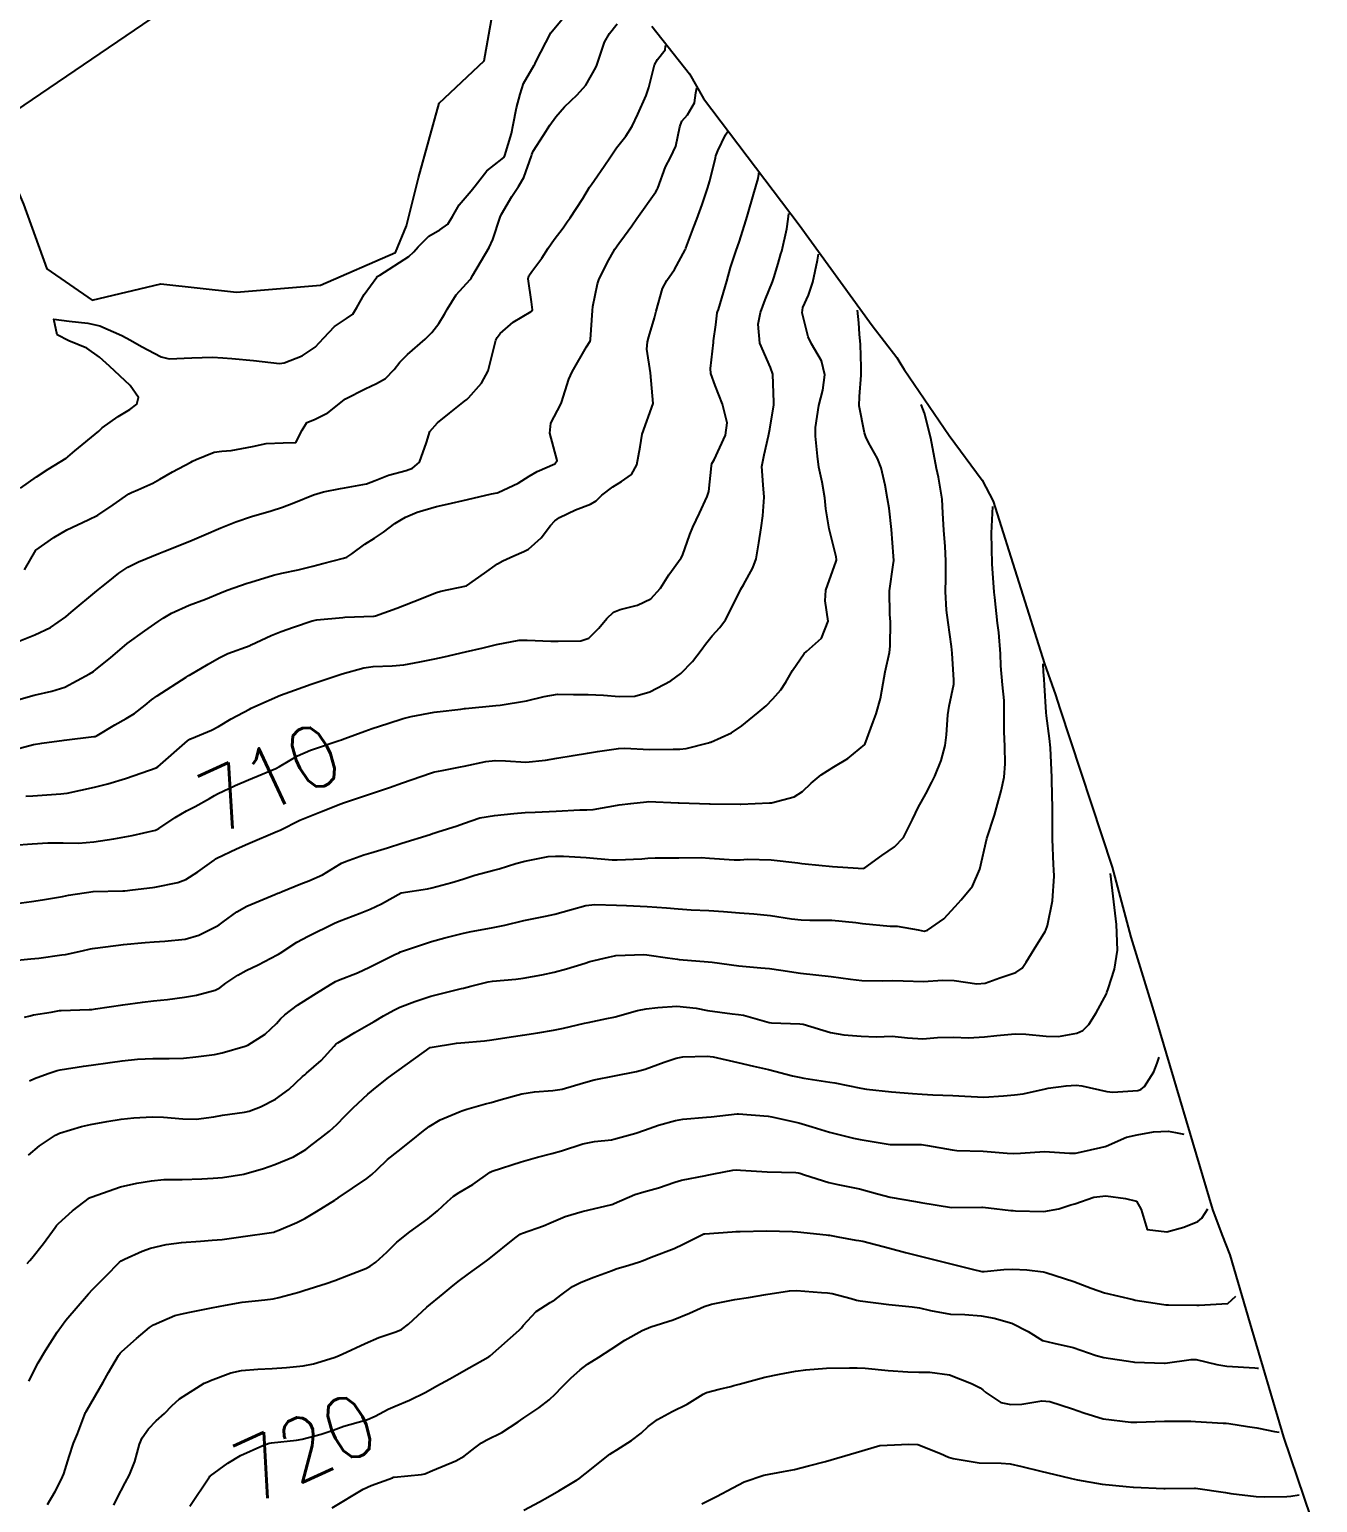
# Model space of a CAD drawing. Header units: metres. Extents: x 298520 to 308411, y 7433745 to 7450750.
# Drawn here: x 300942.6 to 301026.3, y 7448424.5 to 7448520.2 of the extents above; entities that cross this region are included whole.
import ezdxf
from ezdxf.enums import TextEntityAlignment as Align

# ---------------------------------------------------------------- set-up
doc = ezdxf.new("R2010")
doc.units = ezdxf.units.M
doc.header["$LTSCALE"] = 10
doc.linetypes.add('CONTINUO', pattern=[0])
for name, color, linetype in [('Area', 45, 'Continuous'), ('Cotas', 45, 'Continuous'), ('Curvas de Nivel 1m', 11, 'Continuous'), ('Curvas de Nivel 5m', 15, 'Continuous'), ('Hidrografia', 140, 'Continuous'), ('TEXTO', 45, 'Continuous')]:
    doc.layers.add(name, color=color, linetype=linetype)
doc.styles.add('Style-STANDARD', font='STANDARD.shx')

msp = doc.modelspace()

# ---------------------------------------------------------------- linework, layer by layer
at = {"layer": 'Area'}
msp.add_polyline3d([(300983.049, 7448520.399, 711.518), (300985.481, 7448517.287, 707.919), (300986.408, 7448515.695, 709.579), (300992.623, 7448507.477, 709.518), (300997.359, 7448500.941, 713.148), (300998.95, 7448498.868, 711.938), (300999.225, 7448498.437, 712.249), (300999.439, 7448498.087, 713.229), (301002.358, 7448493.802, 712.458), (301004.507, 7448490.883, 712.869), (301005.211, 7448489.529, 712.919), (301008.557, 7448478.959, 713.658), (301009.259, 7448476.952, 714.068), (301009.54, 7448476.058, 713.978), (301012.956, 7448465.739, 715.058), (301014.167, 7448461.209, 715.508), (301015.64, 7448456.423, 716.198), (301019.464, 7448443.513, 719.208), (301020.075, 7448441.879, 720.089), (301020.589, 7448440.561, 720.289), (301021.897, 7448436.118, 721.438), (301024.075, 7448428.713, 723.148), (301026.287, 7448422.187, 724.028)], dxfattribs=at)
at = {"layer": 'Curvas de Nivel 1m', "flags": 128}
for points, elevation in [([(300942.03, 7448490.365), (300943.074, 7448491.118), (300943.817, 7448491.607), (300945.002, 7448492.331), (300945.054, 7448492.369), (300945.094, 7448492.4), (300945.566, 7448492.792), (300947.111, 7448494.077), (300947.222, 7448494.189), (300947.342, 7448494.298), (300948.382, 7448495.029), (300949.131, 7448495.486), (300949.59, 7448495.822), (300949.693, 7448496.274), (300949.151, 7448497.054), (300947.803, 7448498.294), (300947.169, 7448498.886), (300946.339, 7448499.477), (300945.179, 7448499.938), (300944.418, 7448500.338), (300944.185, 7448501.353), (300945.196, 7448501.229), (300946.411, 7448501.095), (300947.192, 7448500.913), (300948.615, 7448500.286), (300949.18, 7448499.98), (300949.88, 7448499.569), (300951.169, 7448498.904), (300951.697, 7448498.781), (300953.169, 7448498.841), (300954.499, 7448498.887), (300955.169, 7448498.843), (300955.763, 7448498.795), (300957.168, 7448498.678), (300958.848, 7448498.481), (300959.166, 7448498.507), (300960.338, 7448498.982), (300961.177, 7448499.525), (300961.728, 7448500.132), (300962.431, 7448500.884), (300963.202, 7448501.394), (300963.623, 7448501.69), (300963.883, 7448502.103), (300964.359, 7448502.961), (300965.178, 7448504.091), (300965.203, 7448504.12), (300965.233, 7448504.148), (300965.37, 7448504.224), (300967.247, 7448505.425), (300967.584, 7448505.722), (300967.853, 7448506.054), (300968.557, 7448506.753), (300969.27, 7448507.149), (300969.786, 7448507.524), (300970.103, 7448508.032), (300970.531, 7448508.787), (300971.3, 7448509.683), (300971.556, 7448510.016), (300972.33, 7448510.993), (300973.33, 7448511.78), (300973.442, 7448511.878), (300973.495, 7448511.988), (300973.917, 7448513.414), (300974.031, 7448513.983), (300974.251, 7448515.094), (300974.494, 7448515.979), (300974.703, 7448516.657), (300975.401, 7448517.857), (300975.447, 7448517.924), (300975.465, 7448517.969), (300975.514, 7448518.078), (300976.492, 7448519.954), (300977.435, 7448521.108)], 704), ([(300941.763, 7448480.368), (300942.958, 7448480.854), (300943.977, 7448481.326), (300944.97, 7448482.02), (300945.328, 7448482.325), (300946.987, 7448483.709), (300947.318, 7448483.968), (300947.728, 7448484.293), (300948.428, 7448484.859), (300949.007, 7448485.236), (300949.705, 7448485.581), (300951.021, 7448486.124), (300951.118, 7448486.163), (300951.343, 7448486.255), (300953.03, 7448486.937), (300953.938, 7448487.317), (300955.039, 7448487.805), (300956.014, 7448488.195), (300957.046, 7448488.534), (300958.313, 7448488.905), (300959.053, 7448489.142), (300959.787, 7448489.421), (300961.061, 7448489.94), (300961.705, 7448490.13), (300962.825, 7448490.355), (300963.067, 7448490.393), (300964.511, 7448490.656), (300965.074, 7448490.862), (300965.942, 7448491.219), (300967.085, 7448491.519), (300967.485, 7448491.666), (300967.95, 7448492.057), (300968.401, 7448493.346), (300968.616, 7448494.047), (300969.119, 7448494.624), (300969.905, 7448495.252), (300970.868, 7448496.023), (300971.019, 7448496.137), (300971.136, 7448496.239), (300971.968, 7448497.19), (300972.409, 7448498.001), (300972.825, 7448499.64), (300972.913, 7448499.994), (300973.005, 7448500.174), (300973.189, 7448500.415), (300974.024, 7448501.159), (300975.211, 7448501.848), (300975.278, 7448501.903), (300975.294, 7448501.969), (300975.218, 7448502.476), (300975.001, 7448503.972), (300975.043, 7448504.164), (300975.238, 7448504.456), (300975.897, 7448505.313), (300976.304, 7448505.959), (300976.687, 7448506.53), (300977.273, 7448507.295), (300977.553, 7448507.671), (300977.734, 7448507.943), (300978.55, 7448509.186), (300979.001, 7448509.925), (300979.115, 7448510.113), (300979.31, 7448510.394), (300979.948, 7448511.289), (300980.358, 7448511.91), (300980.755, 7448512.49), (300981.346, 7448513.256), (300981.768, 7448513.894), (300982.142, 7448514.669), (300982.669, 7448515.881), (300982.846, 7448516.413), (300983.22, 7448517.873), (300983.407, 7448518.231), (300983.913, 7448518.859), (300983.94, 7448519.076), (300983.953, 7448519.15)], 706), ([(300941.012, 7448476.378), (300942.909, 7448476.929), (300944.074, 7448477.175), (300944.914, 7448477.448), (300946.508, 7448478.306), (300946.762, 7448478.466), (300946.927, 7448478.582), (300947.881, 7448479.348), (300948.953, 7448480.28), (300950.116, 7448481.108), (300950.965, 7448481.7), (300951.296, 7448481.927), (300951.832, 7448482.247), (300952.978, 7448482.762), (300954.045, 7448483.157), (300954.986, 7448483.558), (300955.447, 7448483.747), (300956.757, 7448484.192), (300956.935, 7448484.25), (300956.994, 7448484.268), (300958.458, 7448484.711), (300959.003, 7448484.849), (300960.078, 7448485.078), (300961.01, 7448485.307), (300961.672, 7448485.471), (300963.019, 7448485.82), (300963.23, 7448485.898), (300963.547, 7448486.105), (300964.395, 7448486.731), (300965.033, 7448487.117), (300965.615, 7448487.507), (300966.337, 7448488.077), (300966.775, 7448488.344), (300967.047, 7448488.48), (300967.796, 7448488.804), (300969.054, 7448489.191), (300969.745, 7448489.345), (300971.059, 7448489.636), (300972.635, 7448489.996), (300972.989, 7448490.066), (300973.064, 7448490.086), (300974.35, 7448490.701), (300975.081, 7448491.163), (300975.591, 7448491.46), (300976.738, 7448491.954), (300976.884, 7448492.163), (300976.422, 7448493.957), (300976.477, 7448494.599), (300977.132, 7448495.837), (300977.181, 7448495.949), (300977.646, 7448497.452), (300977.868, 7448497.939), (300978.801, 7448499.547), (300979.03, 7448499.922), (300979.065, 7448500.042), (300979.183, 7448501.92), (300979.216, 7448502.179), (300979.503, 7448503.644), (300979.596, 7448503.916), (300980.138, 7448505.017), (300980.64, 7448505.906), (300980.892, 7448506.27), (300981.266, 7448506.76), (300981.744, 7448507.425), (300982.065, 7448507.888), (300983.301, 7448509.639), (300983.391, 7448509.78), (300983.427, 7448509.869), (300983.933, 7448511.255), (300984.257, 7448511.861), (300984.601, 7448512.597), (300984.865, 7448513.855), (300984.997, 7448514.214), (300985.361, 7448514.632), (300985.811, 7448515.403), (300985.9, 7448516.063), (300985.973, 7448516.38)], 707), ([(300941.987, 7448473.486), (300942.866, 7448473.708), (300943.41, 7448473.802), (300944.87, 7448473.996), (300946.799, 7448474.228), (300946.872, 7448474.237), (300946.917, 7448474.255), (300947.004, 7448474.299), (300948.166, 7448475.005), (300948.89, 7448475.415), (300949.429, 7448475.741), (300950.133, 7448476.268), (300950.55, 7448476.62), (300950.909, 7448476.891), (300952.793, 7448478.104), (300952.922, 7448478.184), (300952.95, 7448478.203), (300953.004, 7448478.229), (300954.218, 7448478.929), (300954.934, 7448479.357), (300955.504, 7448479.637), (300956.943, 7448480.155), (300957.024, 7448480.189), (300958.322, 7448480.8), (300958.956, 7448481.054), (300959.775, 7448481.338), (300960.967, 7448481.759), (300961.279, 7448481.824), (300962.971, 7448481.975), (300963.096, 7448481.984), (300964.972, 7448482.059), (300964.999, 7448482.063), (300965.098, 7448482.089), (300966.477, 7448482.576), (300966.98, 7448482.771), (300968.182, 7448483.249), (300968.988, 7448483.569), (300969.346, 7448483.68), (300970.993, 7448484.02), (300972.168, 7448484.84), (300973.015, 7448485.456), (300973.356, 7448485.648), (300974.067, 7448485.98), (300974.735, 7448486.264), (300975.027, 7448486.411), (300975.856, 7448487.141), (300976.458, 7448487.956), (300976.742, 7448488.257), (300977.048, 7448488.468), (300978.086, 7448488.967), (300979.057, 7448489.331), (300979.418, 7448489.558), (300979.802, 7448489.913), (300980.516, 7448490.461), (300981.076, 7448490.798), (300981.711, 7448491.267), (300982.064, 7448491.89), (300982.28, 7448493.057), (300982.404, 7448493.881), (300983.133, 7448495.87), (300982.949, 7448497.873), (300982.71, 7448499.409), (300982.763, 7448499.876), (300982.851, 7448500.212), (300983.207, 7448501.449), (300983.301, 7448501.78), (300983.321, 7448501.869), (300983.743, 7448503.35), (300984.019, 7448503.862), (300984.51, 7448504.588), (300985.207, 7448505.85), (300985.222, 7448505.882), (300985.255, 7448505.96), (300985.768, 7448507.353), (300985.955, 7448507.843), (300986.317, 7448508.816), (300986.654, 7448509.836), (300986.805, 7448510.341), (300987.172, 7448511.832), (300987.207, 7448511.959), (300987.338, 7448512.292), (300987.836, 7448513.332), (300988.003, 7448513.6)], 708), ([(300942.378, 7448470.357), (300942.833, 7448470.392), (300944.651, 7448470.516), (300944.835, 7448470.524), (300945.062, 7448470.554), (300946.839, 7448470.937), (300947.71, 7448471.165), (300948.845, 7448471.514), (300949.412, 7448471.71), (300950.852, 7448472.206), (300950.946, 7448472.259), (300952.87, 7448473.967), (300953.03, 7448474.07), (300953.397, 7448474.225), (300954.444, 7448474.65), (300954.883, 7448474.888), (300955.706, 7448475.386), (300956.9, 7448476.015), (300957.018, 7448476.071), (300957.242, 7448476.185), (300958.91, 7448476.914), (300959.822, 7448477.243), (300960.918, 7448477.628), (300962.331, 7448478.119), (300962.925, 7448478.302), (300964.33, 7448478.695), (300964.93, 7448478.785), (300966.177, 7448478.831), (300966.931, 7448478.896), (300967.968, 7448479.089), (300968.935, 7448479.287), (300969.55, 7448479.421), (300970.94, 7448479.737), (300972.086, 7448480.003), (300972.774, 7448480.164), (300972.946, 7448480.206), (300974.434, 7448480.492), (300974.951, 7448480.498), (300976.48, 7448480.424), (300976.95, 7448480.423), (300978.435, 7448480.444), (300978.954, 7448480.629), (300979.603, 7448481.274), (300980.114, 7448481.909), (300980.558, 7448482.323), (300980.979, 7448482.495), (300982.104, 7448482.766), (300982.986, 7448483.185), (300983.609, 7448483.871), (300984.136, 7448484.733), (300984.939, 7448485.851), (300985.024, 7448486.002), (300985.512, 7448487.371), (300985.707, 7448487.843), (300986.136, 7448488.756), (300986.644, 7448489.834), (300986.737, 7448490.164), (300986.909, 7448491.832), (300986.95, 7448491.976), (300987.097, 7448492.214), (300987.818, 7448493.819), (300987.93, 7448494.626), (300987.626, 7448495.823), (300987.151, 7448497.045), (300986.885, 7448497.833), (300986.859, 7448498.14), (300987.045, 7448499.831), (300987.059, 7448499.957), (300987.2, 7448500.982), (300987.285, 7448501.756), (300987.305, 7448501.829), (300987.374, 7448501.987), (300987.908, 7448503.82), (300988.146, 7448504.721), (300988.514, 7448505.811), (300988.709, 7448506.36), (300989.175, 7448507.802), (300989.287, 7448508.169), (300989.65, 7448509.446), (300989.959, 7448510.495), (300989.991, 7448510.774), (300990.003, 7448510.87)], 709), ([(300941.771, 7448463.393), (300942.745, 7448463.511), (300943.464, 7448463.625), (300944.748, 7448463.848), (300945.149, 7448463.926), (300946.751, 7448464.156), (300948.679, 7448464.208), (300948.752, 7448464.211), (300948.815, 7448464.216), (300949.311, 7448464.274), (300950.596, 7448464.421), (300950.756, 7448464.442), (300952.256, 7448464.742), (300952.764, 7448464.94), (300953.547, 7448465.447), (300954.604, 7448466.212), (300954.708, 7448466.286), (300954.784, 7448466.328), (300956.053, 7448466.935), (300956.794, 7448467.269), (300958.733, 7448468.091), (300958.803, 7448468.119), (300958.831, 7448468.132), (300958.888, 7448468.159), (300960.168, 7448468.791), (300960.817, 7448469.06), (300961.594, 7448469.356), (300962.829, 7448469.857), (300963.013, 7448469.926), (300963.539, 7448470.103), (300964.511, 7448470.419), (300964.837, 7448470.526), (300965.992, 7448470.928), (300966.845, 7448471.236), (300968.665, 7448471.856), (300968.851, 7448471.918), (300968.947, 7448471.944), (300969.418, 7448472.034), (300970.621, 7448472.257), (300970.856, 7448472.302), (300972.26, 7448472.604), (300972.86, 7448472.682), (300973.527, 7448472.657), (300974.859, 7448472.568), (300976.124, 7448472.694), (300976.862, 7448472.825), (300977.936, 7448473.007), (300978.865, 7448473.164), (300979.518, 7448473.262), (300980.868, 7448473.458), (300981.294, 7448473.47), (300982.868, 7448473.394), (300984.42, 7448473.408), (300984.869, 7448473.417), (300985.265, 7448473.45), (300986.732, 7448473.831), (300986.838, 7448473.866), (300986.874, 7448473.878), (300988.207, 7448474.487), (300988.89, 7448474.938), (300989.367, 7448475.324), (300989.95, 7448475.79), (300990.461, 7448476.231), (300990.912, 7448476.676), (300991.425, 7448477.268), (300991.748, 7448477.772), (300992.171, 7448478.527), (300992.942, 7448479.63), (300993.081, 7448479.758), (300994.073, 7448480.627), (300994.504, 7448481.737), (300994.298, 7448483.052), (300994.347, 7448483.74), (300995.012, 7448485.623), (300995.044, 7448485.698), (300995.047, 7448485.73), (300995.016, 7448485.909), (300994.567, 7448487.737), (300994.352, 7448489.037), (300994.279, 7448489.742), (300994.098, 7448490.764), (300993.897, 7448491.748), (300993.794, 7448492.444), (300993.668, 7448493.752), (300993.674, 7448494.308), (300993.886, 7448495.749), (300994.145, 7448496.748), (300994.291, 7448497.743), (300994.067, 7448498.641), (300993.407, 7448499.757), (300993.19, 7448500.201), (300992.804, 7448501.764), (300992.857, 7448502.123), (300993.224, 7448502.908), (300993.512, 7448503.756), (300993.8, 7448505.199), (300993.873, 7448505.58)], 711), ([(300941.414, 7448459.657), (300942.704, 7448459.783), (300943.212, 7448459.838), (300944.709, 7448460.041), (300944.959, 7448460.077), (300946.046, 7448460.317), (300946.588, 7448460.437), (300946.714, 7448460.456), (300946.888, 7448460.481), (300948.717, 7448460.723), (300950.135, 7448460.849), (300950.719, 7448460.896), (300951.404, 7448460.934), (300952.721, 7448461.066), (300953.609, 7448461.337), (300954.73, 7448461.883), (300954.933, 7448462.006), (300955.203, 7448462.205), (300956.084, 7448462.852), (300956.743, 7448463.215), (300958.553, 7448463.965), (300958.752, 7448464.048), (300958.83, 7448464.082), (300959.018, 7448464.157), (300960.235, 7448464.671), (300960.764, 7448464.869), (300961.642, 7448465.254), (300962.78, 7448465.935), (300962.893, 7448465.997), (300963.153, 7448466.106), (300964.339, 7448466.543), (300964.789, 7448466.686), (300965.862, 7448467.009), (300966.795, 7448467.311), (300968.636, 7448467.877), (300968.802, 7448467.932), (300968.882, 7448467.959), (300969.143, 7448468.037), (300970.395, 7448468.436), (300970.809, 7448468.595), (300971.873, 7448468.949), (300972.814, 7448469.102), (300974.078, 7448469.244), (300974.816, 7448469.298), (300975.463, 7448469.317), (300976.817, 7448469.394), (300978.358, 7448469.466), (300978.818, 7448469.478), (300979.23, 7448469.504), (300980.822, 7448469.776), (300980.928, 7448469.792), (300981.686, 7448469.891), (300982.703, 7448470.003), (300982.825, 7448470.009), (300984.753, 7448469.922), (300984.824, 7448469.918), (300986.791, 7448469.863), (300986.823, 7448469.862), (300988.786, 7448469.838), (300988.824, 7448469.842), (300990.688, 7448469.918), (300990.825, 7448469.93), (300992.278, 7448470.319), (300992.836, 7448470.664), (300993.396, 7448471.2), (300994.037, 7448471.742), (300994.858, 7448472.272), (300995.773, 7448472.812), (300996.873, 7448473.71), (300997.419, 7448475.181), (300997.609, 7448475.703), (300997.907, 7448476.706), (300998.072, 7448477.699), (300998.191, 7448478.437), (300998.479, 7448479.695), (300998.529, 7448480.114), (300998.539, 7448481.694), (300998.507, 7448482.166), (300998.475, 7448483.695), (300998.72, 7448485.394), (300998.756, 7448485.684), (300998.75, 7448485.95), (300998.61, 7448487.686), (300998.453, 7448489.085), (300998.361, 7448489.691), (300998.198, 7448490.571), (300997.94, 7448491.697), (300997.702, 7448492.304), (300997.109, 7448493.336), (300996.934, 7448493.712), (300996.852, 7448493.976), (300996.515, 7448495.716), (300996.53, 7448496.328), (300996.644, 7448497.715), (300996.643, 7448498.24), (300996.588, 7448499.716), (300996.537, 7448500.373), (300996.498, 7448501.122), (300996.403, 7448501.93)], 712), ([(300942.3, 7448455.996), (300942.66, 7448456.095), (300942.864, 7448456.145), (300944.028, 7448456.336), (300944.57, 7448456.425), (300944.664, 7448456.431), (300946.486, 7448456.491), (300946.665, 7448456.508), (300946.902, 7448456.543), (300948.668, 7448456.804), (300949.961, 7448456.976), (300950.671, 7448457.056), (300951.579, 7448457.153), (300952.674, 7448457.297), (300953.463, 7448457.434), (300954.678, 7448457.763), (300954.977, 7448457.91), (300955.372, 7448458.203), (300956.155, 7448458.731), (300956.695, 7448459.024), (300957.472, 7448459.408), (300958.711, 7448460.045), (300958.783, 7448460.088), (300958.89, 7448460.158), (300959.988, 7448460.88), (300960.724, 7448461.274), (300962.421, 7448462.115), (300962.734, 7448462.247), (300964.086, 7448462.75), (300964.742, 7448463.023), (300965.473, 7448463.355), (300966.753, 7448464.07), (300968.459, 7448464.343), (300968.758, 7448464.402), (300970.049, 7448464.742), (300970.767, 7448464.976), (300971.554, 7448465.23), (300972.776, 7448465.544), (300973.127, 7448465.645), (300974.211, 7448465.979), (300974.785, 7448466.136), (300976.308, 7448466.435), (300976.788, 7448466.461), (300977.3, 7448466.454), (300978.787, 7448466.369), (300980.46, 7448466.229), (300980.786, 7448466.219), (300982.385, 7448466.286), (300982.787, 7448466.326), (300983.269, 7448466.354), (300984.788, 7448466.358), (300986.255, 7448466.369), (300986.788, 7448466.34), (300988.386, 7448466.215), (300988.787, 7448466.232), (300989.256, 7448466.272), (300990.787, 7448466.228), (300992.516, 7448466.032), (300992.785, 7448465.995), (300992.996, 7448465.968), (300994.784, 7448465.79), (300995.783, 7448465.72), (300996.782, 7448465.669), (300996.817, 7448465.675), (300996.879, 7448465.709), (300997.99, 7448466.499), (300998.797, 7448467.061), (300999.4, 7448467.681), (300999.985, 7448468.843), (301000.36, 7448469.667), (301000.529, 7448469.963), (301000.836, 7448470.508), (301001.241, 7448471.263), (301001.434, 7448471.654), (301001.845, 7448472.668), (301002.095, 7448473.648), (301002.181, 7448474.35), (301002.271, 7448475.646), (301002.349, 7448476.205), (301002.653, 7448477.643), (301002.67, 7448477.898), (301002.556, 7448479.644), (301002.513, 7448480.081), (301002.285, 7448481.647), (301002.174, 7448482.455), (301002.123, 7448483.649), (301002.141, 7448484.509), (301002.138, 7448485.649), (301002.097, 7448486.579), (301002.003, 7448487.65), (301001.947, 7448488.758), (301001.896, 7448489.652), (301001.659, 7448491.08), (301001.544, 7448491.655), (301001.158, 7448493.614), (301000.746, 7448495.247), (301000.533, 7448495.81)], 713), ([(300942.608, 7448451.864), (300942.935, 7448452.021), (300943.831, 7448452.338), (300944.409, 7448452.54), (300944.617, 7448452.587), (300946.123, 7448452.812), (300946.621, 7448452.876), (300947.855, 7448453.061), (300948.626, 7448453.172), (300949.633, 7448453.265), (300950.624, 7448453.32), (300951.69, 7448453.31), (300952.624, 7448453.342), (300953.421, 7448453.426), (300954.627, 7448453.584), (300955.141, 7448453.692), (300956.632, 7448454.121), (300956.799, 7448454.188), (300957.914, 7448454.901), (300958.654, 7448455.584), (300958.929, 7448455.888), (300959.205, 7448456.155), (300960.032, 7448456.784), (300960.673, 7448457.193), (300961.259, 7448457.553), (300962.165, 7448458.125), (300962.488, 7448458.32), (300962.687, 7448458.406), (300963.912, 7448458.884), (300964.7, 7448459.246), (300965.257, 7448459.532), (300966.339, 7448460.074), (300966.598, 7448460.187), (300966.715, 7448460.236), (300966.981, 7448460.332), (300968.722, 7448460.911), (300969.6, 7448461.156), (300970.727, 7448461.442), (300971.196, 7448461.547), (300972.731, 7448461.827), (300973.491, 7448461.989), (300974.736, 7448462.282), (300976.126, 7448462.569), (300976.74, 7448462.702), (300977.813, 7448463.003), (300978.746, 7448463.256), (300979.337, 7448463.324), (300980.747, 7448463.283), (300981.387, 7448463.253), (300982.746, 7448463.19), (300983.991, 7448463.107), (300984.745, 7448463.044), (300985.6, 7448462.986), (300986.744, 7448462.926), (300987.7, 7448462.864), (300988.743, 7448462.776), (300989.665, 7448462.719), (300990.741, 7448462.607), (300992.108, 7448462.397), (300992.739, 7448462.328), (300993.3, 7448462.313), (300994.739, 7448462.299), (300996.294, 7448462.158), (300996.737, 7448462.098), (300998.523, 7448461.904), (300998.735, 7448461.913), (300998.974, 7448461.925), (301000.339, 7448461.666), (301000.732, 7448461.598), (301000.788, 7448461.603), (301000.94, 7448461.658), (301002.005, 7448462.382), (301002.748, 7448463.191), (301003.137, 7448463.634), (301003.874, 7448464.516), (301004.352, 7448465.616), (301004.803, 7448467.61), (301005.296, 7448469.127), (301005.434, 7448469.604), (301005.73, 7448470.71), (301005.925, 7448471.599), (301006.006, 7448472.454), (301005.98, 7448473.599), (301005.922, 7448474.565), (301005.924, 7448475.6), (301005.927, 7448476.581), (301005.828, 7448477.601), (301005.713, 7448478.824), (301005.685, 7448479.603), (301005.574, 7448480.994), (301005.497, 7448481.605), (301005.321, 7448483.276), (301005.291, 7448483.607), (301005.159, 7448485.461), (301005.116, 7448487.459), (301005.193, 7448489.19)], 714), ([(300942.468, 7448439.99), (300942.629, 7448440.19), (300942.768, 7448440.347), (300943.528, 7448441.294), (300944.278, 7448442.332), (300944.371, 7448442.455), (300944.497, 7448442.592), (300945.403, 7448443.428), (300946.522, 7448444.256), (300946.558, 7448444.274), (300946.623, 7448444.309), (300948.53, 7448444.98), (300949.586, 7448445.216), (300950.534, 7448445.371), (300951.343, 7448445.444), (300952.535, 7448445.451), (300953.812, 7448445.497), (300954.536, 7448445.539), (300955.158, 7448445.583), (300956.539, 7448445.802), (300957.823, 7448446.171), (300958.546, 7448446.425), (300959.762, 7448446.937), (300960.556, 7448447.413), (300960.971, 7448447.724), (300961.52, 7448448.13), (300962.107, 7448448.588), (300962.576, 7448449.022), (300963.115, 7448449.582), (300963.636, 7448450.104), (300964.602, 7448450.997), (300965.198, 7448451.493), (300965.94, 7448452.077), (300966.319, 7448452.37), (300966.618, 7448452.589), (300968.633, 7448454.04), (300970.354, 7448454.306), (300970.638, 7448454.337), (300972.173, 7448454.472), (300972.641, 7448454.525), (300973.911, 7448454.714), (300974.646, 7448454.828), (300975.631, 7448454.977), (300976.651, 7448455.148), (300977.299, 7448455.294), (300978.658, 7448455.61), (300978.915, 7448455.661), (300980.12, 7448455.905), (300980.563, 7448456.002), (300980.664, 7448456.028), (300982.115, 7448456.439), (300982.67, 7448456.539), (300983.428, 7448456.626), (300984.672, 7448456.718), (300985.927, 7448456.581), (300986.669, 7448456.438), (300988.26, 7448456.221), (300988.667, 7448456.179), (300988.99, 7448456.129), (300990.208, 7448455.787), (300990.661, 7448455.657), (300990.808, 7448455.631), (300992.66, 7448455.577), (300992.88, 7448455.536), (300994.652, 7448454.999), (300995.507, 7448454.864), (300996.649, 7448454.77), (300997.618, 7448454.731), (300998.649, 7448454.76), (300999.654, 7448454.669), (301000.647, 7448454.604), (301001.608, 7448454.69), (301002.649, 7448454.705), (301003.616, 7448454.663), (301004.649, 7448454.718), (301005.446, 7448454.813), (301006.653, 7448454.923), (301007.33, 7448454.906), (301008.651, 7448454.759), (301009.469, 7448454.739), (301010.654, 7448454.956), (301011.05, 7448455.143), (301011.423, 7448455.532), (301011.911, 7448456.288), (301012.569, 7448457.521), (301012.604, 7448457.6), (301012.686, 7448457.833), (301013.101, 7448459.114), (301013.303, 7448460.345), (301013.232, 7448462.025), (301012.833, 7448465.33)], 716), ([(300942.58, 7448432.348), (300943.188, 7448433.545), (300943.651, 7448434.338), (300944.415, 7448435.543), (300944.982, 7448436.324), (300946.44, 7448438.034), (300946.699, 7448438.306), (300947.567, 7448439.183), (300948.47, 7448440.087), (300948.578, 7448440.172), (300948.777, 7448440.277), (300949.941, 7448440.803), (300950.48, 7448440.998), (300951.503, 7448441.229), (300952.484, 7448441.354), (300953.72, 7448441.456), (300954.486, 7448441.507), (300955.133, 7448441.557), (300956.489, 7448441.753), (300958.339, 7448442.009), (300958.492, 7448442.042), (300958.582, 7448442.069), (300958.802, 7448442.157), (300959.98, 7448442.666), (300960.505, 7448442.926), (300961.269, 7448443.375), (300962.447, 7448444.121), (300962.497, 7448444.147), (300962.523, 7448444.165), (300962.673, 7448444.266), (300964.537, 7448445.517), (300964.857, 7448445.769), (300965.182, 7448446.084), (300965.878, 7448446.748), (300966.555, 7448447.305), (300967.519, 7448448.056), (300968.092, 7448448.526), (300968.576, 7448448.898), (300969.295, 7448449.32), (300970.591, 7448449.879), (300970.695, 7448449.916), (300971.021, 7448450.016), (300972.232, 7448450.369), (300972.598, 7448450.465), (300973.26, 7448450.651), (300974.603, 7448451.017), (300975.423, 7448451.143), (300976.606, 7448451.228), (300977.226, 7448451.324), (300978.611, 7448451.733), (300979.288, 7448451.92), (300980.616, 7448452.192), (300982.038, 7448452.467), (300982.62, 7448452.631), (300983.851, 7448453.087), (300984.628, 7448453.343), (300985.06, 7448453.414), (300986.629, 7448453.478), (300987.024, 7448453.431), (300988.625, 7448453.046), (300989.642, 7448452.814), (300990.621, 7448452.603), (300992.183, 7448452.199), (300992.616, 7448452.098), (300992.906, 7448452.046), (300994.613, 7448451.786), (300994.926, 7448451.727), (300996.61, 7448451.385), (300996.987, 7448451.329), (300998.608, 7448451.155), (300999.97, 7448451.033), (301000.606, 7448450.992), (301001.298, 7448450.961), (301002.606, 7448450.922), (301003.371, 7448450.866), (301004.605, 7448450.811), (301005.894, 7448450.889), (301006.603, 7448450.954), (301007.163, 7448451.026), (301008.609, 7448451.341), (301008.797, 7448451.38), (301009.955, 7448451.55), (301010.613, 7448451.582), (301010.973, 7448451.536), (301012.608, 7448451.17), (301012.99, 7448451.134), (301014.609, 7448451.237), (301014.81, 7448451.297), (301015.04, 7448451.494), (301015.647, 7448452.46), (301015.868, 7448453.01), (301015.993, 7448453.41)], 717), ([(300943.794, 7448424.337), (300944.292, 7448425.189), (300944.682, 7448425.944), (300944.835, 7448426.325), (300945.184, 7448427.457), (300945.479, 7448428.319), (300945.722, 7448428.933), (300946.26, 7448430.311), (300946.291, 7448430.373), (300946.355, 7448430.489), (300947.39, 7448432.295), (300947.748, 7448432.924), (300948.399, 7448434.018), (300948.507, 7448434.173), (300948.605, 7448434.278), (300949.563, 7448435.117), (300950.419, 7448435.843), (300950.672, 7448436.006), (300951.207, 7448436.252), (300952.058, 7448436.612), (300952.428, 7448436.704), (300953.023, 7448436.825), (300954.432, 7448437.125), (300955.342, 7448437.293), (300956.436, 7448437.481), (300957.911, 7448437.641), (300958.438, 7448437.707), (300958.802, 7448437.794), (300960.109, 7448438.143), (300960.37, 7448438.215), (300960.444, 7448438.235), (300961.89, 7448438.687), (300962.454, 7448438.887), (300963.334, 7448439.233), (300964.467, 7448439.681), (300964.74, 7448439.816), (300965.123, 7448440.083), (300965.831, 7448440.725), (300966.486, 7448441.375), (300967.321, 7448442.058), (300968.501, 7448442.898), (300969.122, 7448443.419), (300969.759, 7448444.028), (300970.164, 7448444.378), (300970.522, 7448444.608), (300971.416, 7448445.125), (300972.542, 7448445.934), (300972.582, 7448445.96), (300972.68, 7448445.998), (300974.549, 7448446.601), (300975.618, 7448446.894), (300976.555, 7448447.136), (300977.174, 7448447.327), (300978.561, 7448447.776), (300979.308, 7448447.919), (300980.427, 7448448.04), (300980.565, 7448448.068), (300982.002, 7448448.455), (300982.575, 7448448.652), (300983.465, 7448448.981), (300984.585, 7448449.295), (300985.059, 7448449.372), (300986.588, 7448449.494), (300986.891, 7448449.524), (300988.592, 7448449.727), (300988.675, 7448449.726), (300990.59, 7448449.559), (300990.844, 7448449.523), (300992.583, 7448449.126), (300993.452, 7448448.875), (300994.575, 7448448.537), (300996.148, 7448448.135), (300996.568, 7448448.053), (300998.522, 7448447.732), (300998.563, 7448447.728), (301000.495, 7448447.73), (301000.564, 7448447.726), (301000.952, 7448447.656), (301002.56, 7448447.372), (301002.851, 7448447.346), (301004.56, 7448447.288), (301006.135, 7448447.173), (301006.558, 7448447.141), (301006.988, 7448447.157), (301008.56, 7448447.264), (301010.173, 7448447.16), (301010.559, 7448447.175), (301010.862, 7448447.235), (301012.209, 7448447.524), (301012.49, 7448447.594), (301012.564, 7448447.625), (301013.883, 7448448.194), (301014.571, 7448448.348), (301015.629, 7448448.54), (301016.574, 7448448.592), (301017.055, 7448448.501), (301017.603, 7448448.4)], 718), ([(300948.101, 7448424.283), (300948.287, 7448424.703), (300948.829, 7448425.743), (300949.111, 7448426.272), (300949.452, 7448427.133), (300949.77, 7448428.266), (300949.931, 7448428.662), (300950.338, 7448429.248), (300950.837, 7448429.764), (300951.374, 7448430.25), (300951.864, 7448430.738), (300952.363, 7448431.208), (300953.969, 7448432.216), (300954.252, 7448432.334), (300954.376, 7448432.383), (300955.691, 7448432.89), (300956.386, 7448433.036), (300957.441, 7448433.121), (300958.388, 7448433.17), (300959.304, 7448433.236), (300960.391, 7448433.349), (300961.054, 7448433.472), (300962.399, 7448433.879), (300962.572, 7448433.946), (300962.929, 7448434.112), (300964.41, 7448434.8), (300965.307, 7448435.188), (300966.418, 7448435.555), (300966.774, 7448435.711), (300967.232, 7448436.062), (300968.434, 7448437.154), (300969.477, 7448438.03), (300970.013, 7448438.461), (300970.455, 7448438.816), (300971.142, 7448439.334), (300972.069, 7448440.004), (300972.306, 7448440.171), (300972.476, 7448440.293), (300974.151, 7448441.637), (300974.492, 7448441.902), (300974.531, 7448441.931), (300974.633, 7448441.969), (300976.003, 7448442.45), (300976.5, 7448442.663), (300977.405, 7448443.04), (300978.507, 7448443.367), (300980.452, 7448443.84), (300980.513, 7448443.858), (300980.543, 7448443.869), (300980.6, 7448443.899), (300981.931, 7448444.477), (300982.525, 7448444.66), (300983.482, 7448444.913), (300984.534, 7448445.287), (300984.965, 7448445.417), (300986.541, 7448445.72), (300986.632, 7448445.739), (300987.08, 7448445.825), (300988.303, 7448446.055), (300988.546, 7448446.075), (300988.81, 7448446.07), (300990.545, 7448445.955), (300992.403, 7448445.903), (300992.544, 7448445.886), (300992.647, 7448445.862), (300992.95, 7448445.754), (300994.536, 7448445.258), (300995.132, 7448445.126), (300996.53, 7448444.854), (300997.697, 7448444.526), (300998.522, 7448444.311), (301000.169, 7448444.014), (301000.517, 7448443.959), (301002.513, 7448443.64), (301004.476, 7448443.658), (301004.513, 7448443.657), (301004.904, 7448443.614), (301006.366, 7448443.447), (301006.511, 7448443.436), (301006.672, 7448443.428), (301008.511, 7448443.381), (301009.477, 7448443.556), (301010.259, 7448443.801), (301010.518, 7448443.881), (301011.751, 7448444.301), (301012.526, 7448444.383), (301013.821, 7448444.209), (301014.521, 7448444.036), (301014.832, 7448443.495), (301015.225, 7448442.214), (301016.499, 7448442.061), (301017.605, 7448442.355), (301018.506, 7448442.716), (301018.762, 7448442.94), (301019.153, 7448443.55)], 719), ([(300962.283, 7448424.12), (300964.295, 7448425.326), (300964.813, 7448425.569), (300966.189, 7448426.071), (300966.271, 7448426.102), (300966.303, 7448426.106), (300968.077, 7448426.281), (300968.306, 7448426.338), (300968.802, 7448426.537), (300970.314, 7448427.175), (300970.848, 7448427.484), (300971.542, 7448428.008), (300971.986, 7448428.345), (300972.331, 7448428.543), (300973.299, 7448429.025), (300974.349, 7448429.705), (300974.505, 7448429.814), (300974.735, 7448429.966), (300975.704, 7448430.612), (300976.365, 7448431.145), (300976.78, 7448431.535), (300977.178, 7448431.942), (300977.775, 7448432.543), (300978.39, 7448433.097), (300978.868, 7448433.451), (300979.599, 7448433.912), (300980.408, 7448434.425), (300981.294, 7448435.011), (300982.421, 7448435.653), (300982.979, 7448435.872), (300984.428, 7448436.335), (300985.499, 7448436.773), (300986.437, 7448437.191), (300986.92, 7448437.343), (300988.441, 7448437.649), (300989.313, 7448437.797), (300990.446, 7448437.984), (300991.994, 7448438.221), (300992.45, 7448438.235), (300994.07, 7448438.122), (300994.448, 7448438.094), (300994.757, 7448438.045), (300995.981, 7448437.717), (300996.346, 7448437.616), (300996.442, 7448437.591), (300996.579, 7448437.571), (300998.439, 7448437.329), (300999.953, 7448437.182), (301000.437, 7448437.116), (301001.144, 7448436.945), (301002.434, 7448436.709), (301003.386, 7448436.678), (301004.433, 7448436.597), (301005.276, 7448436.452), (301006.428, 7448436.125), (301007.488, 7448435.579), (301008.414, 7448434.995), (301009.148, 7448434.826), (301010.408, 7448434.53), (301011.914, 7448434.011), (301012.398, 7448433.884), (301014.297, 7448433.599), (301014.394, 7448433.586), (301016.354, 7448433.511), (301016.394, 7448433.511), (301018.086, 7448433.765), (301018.397, 7448433.754), (301019.736, 7448433.437), (301020.392, 7448433.321), (301022.204, 7448433.216), (301022.391, 7448433.199), (301022.463, 7448433.19)], 721), ([(300974.719, 7448423.966), (300975.738, 7448424.506), (300976.292, 7448424.819), (300977.007, 7448425.232), (300978.2, 7448425.931), (300978.262, 7448425.972), (300978.304, 7448426.006), (300978.702, 7448426.319), (300980.32, 7448427.597), (300980.496, 7448427.724), (300980.777, 7448427.895), (300981.732, 7448428.486), (300982.339, 7448428.975), (300982.811, 7448429.41), (300983.406, 7448429.864), (300984.358, 7448430.37), (300985.347, 7448430.856), (300986.37, 7448431.512), (300986.583, 7448431.615), (300987.413, 7448431.82), (300988.178, 7448432.01), (300988.375, 7448432.058), (300988.725, 7448432.154), (300990.381, 7448432.6), (300991.34, 7448432.814), (300992.385, 7448433), (300993.046, 7448433.093), (300994.388, 7448433.203), (300995.892, 7448433.221), (300996.388, 7448433.213), (300996.908, 7448433.185), (300998.386, 7448433.038), (300999.672, 7448432.957), (301000.386, 7448432.942), (301001.104, 7448432.934), (301002.384, 7448432.759), (301003.804, 7448432.2), (301004.376, 7448431.916), (301004.549, 7448431.792), (301004.737, 7448431.615), (301005.722, 7448430.955), (301006.365, 7448430.837), (301007.087, 7448430.862), (301008.368, 7448431.08), (301008.898, 7448431.034), (301010.363, 7448430.55), (301011.104, 7448430.282), (301012.357, 7448429.892), (301014.165, 7448429.692), (301014.355, 7448429.685), (301014.541, 7448429.683), (301016.356, 7448429.753), (301018.057, 7448429.752), (301018.356, 7448429.739), (301020.163, 7448429.624), (301020.355, 7448429.612), (301020.52, 7448429.593), (301021.741, 7448429.409), (301022.352, 7448429.313), (301022.455, 7448429.295), (301023.5, 7448429.077), (301023.793, 7448429.04)], 722), ([(300986.288, 7448424.38), (300987.248, 7448424.865), (300988.299, 7448425.409), (300989.05, 7448425.799), (300990.308, 7448426.251), (300991.589, 7448426.489), (300992.312, 7448426.62), (300993.213, 7448426.852), (300994.317, 7448427.134), (300996.323, 7448427.71), (300997.863, 7448428.161), (300998.331, 7448428.202), (300999.743, 7448428.258), (301000.332, 7448428.237), (301001.787, 7448427.645), (301002.321, 7448427.413), (301002.623, 7448427.333), (301004.317, 7448427.046), (301005.734, 7448427.016), (301006.317, 7448426.987), (301007.083, 7448426.815), (301008.312, 7448426.507), (301009.687, 7448426.178), (301010.308, 7448426.022), (301010.693, 7448425.93), (301012.304, 7448425.668), (301013.853, 7448425.505), (301014.302, 7448425.465), (301014.338, 7448425.464), (301016.302, 7448425.383), (301016.391, 7448425.38), (301018.302, 7448425.399), (301018.356, 7448425.395), (301020.298, 7448425.116), (301020.662, 7448425.06), (301022.295, 7448424.859), (301022.846, 7448424.843), (301024.295, 7448424.859), (301024.545, 7448424.88), (301025.093, 7448424.97)], 723)]:
    msp.add_lwpolyline(points, dxfattribs=dict(at, elevation=elevation))
at = {"layer": 'Curvas de Nivel 5m', "flags": 128}
for points, elevation in [([(300942.289, 7448485.075), (300943.023, 7448486.35), (300944.205, 7448487.164), (300945.036, 7448487.658), (300946.419, 7448488.309), (300947.046, 7448488.629), (300948.054, 7448489.289), (300949.06, 7448490.001), (300949.241, 7448490.099), (300949.658, 7448490.274), (300950.627, 7448490.707), (300951.073, 7448490.954), (300951.894, 7448491.434), (300953.091, 7448492.07), (300953.199, 7448492.121), (300953.441, 7448492.227), (300954.602, 7448492.711), (300955.099, 7448492.773), (300955.711, 7448492.813), (300957.102, 7448493.083), (300957.999, 7448493.276), (300959.104, 7448493.31), (300959.919, 7448493.338), (300960.317, 7448494.148), (300960.626, 7448494.639), (300961.123, 7448494.844), (300961.996, 7448495.261), (300963.053, 7448496.111), (300963.144, 7448496.173), (300964.419, 7448496.828), (300965.154, 7448497.169), (300965.743, 7448497.498), (300966.303, 7448498.079), (300966.675, 7448498.568), (300967.173, 7448499.066), (300968.315, 7448500.053), (300968.749, 7448500.488), (300969.198, 7448501.067), (300969.572, 7448501.672), (300969.764, 7448502.034), (300970.323, 7448502.928), (300971.232, 7448503.925), (300971.31, 7448504.019), (300971.423, 7448504.206), (300972.468, 7448506.002), (300972.723, 7448506.536), (300973.2, 7448507.991), (300973.285, 7448508.185), (300973.952, 7448509.328), (300974.374, 7448509.979), (300974.727, 7448510.561), (300975.232, 7448511.971), (300975.253, 7448512.052), (300975.336, 7448512.279), (300975.999, 7448513.311), (300976.41, 7448513.959), (300976.807, 7448514.507), (300977.365, 7448515.161), (300978.194, 7448515.938), (300978.758, 7448516.55), (300979.4, 7448517.71), (300979.465, 7448517.856), (300979.489, 7448517.919), (300979.973, 7448519.359), (300980.298, 7448519.911), (300980.798, 7448520.538)], 705), ([(300941.59, 7448467.168), (300942.792, 7448467.263), (300943.804, 7448467.329), (300944.793, 7448467.331), (300945.796, 7448467.317), (300946.794, 7448467.393), (300948.101, 7448467.596), (300948.797, 7448467.713), (300949.277, 7448467.796), (300950.802, 7448468.15), (300951.027, 7448468.257), (300952.079, 7448468.976), (300952.82, 7448469.4), (300953.366, 7448469.683), (300954.313, 7448470.215), (300954.636, 7448470.411), (300954.836, 7448470.52), (300955.982, 7448471.058), (300956.845, 7448471.432), (300958.622, 7448472.163), (300958.854, 7448472.279), (300960.035, 7448472.974), (300960.865, 7448473.346), (300962.74, 7448473.981), (300962.872, 7448474.024), (300962.936, 7448474.045), (300963.101, 7448474.108), (300964.391, 7448474.584), (300964.883, 7448474.748), (300965.883, 7448475.085), (300966.893, 7448475.411), (300967.412, 7448475.546), (300968.9, 7448475.814), (300969.095, 7448475.843), (300970.634, 7448476.023), (300970.875, 7448476.048), (300970.903, 7448476.054), (300970.942, 7448476.058), (300972.905, 7448476.247), (300973.191, 7448476.281), (300974.909, 7448476.564), (300976.041, 7448476.829), (300976.913, 7448476.982), (300977.951, 7448476.972), (300978.913, 7448476.964), (300979.905, 7448476.918), (300980.912, 7448476.827), (300981.94, 7448476.862), (300982.916, 7448477.145), (300984.275, 7448477.86), (300984.928, 7448478.334), (300985.675, 7448479.103), (300986.243, 7448479.837), (300986.536, 7448480.247), (300986.957, 7448480.773), (300987.457, 7448481.331), (300987.83, 7448481.817), (300988.665, 7448483.48), (300988.829, 7448483.802), (300988.996, 7448484.086), (300989.601, 7448485.201), (300989.821, 7448485.792), (300990.002, 7448486.816), (300990.135, 7448487.789), (300990.263, 7448488.576), (300990.35, 7448489.787), (300990.27, 7448490.593), (300990.194, 7448491.789), (300990.339, 7448492.549), (300990.625, 7448493.785), (300990.701, 7448494.2), (300990.957, 7448495.782), (300990.972, 7448495.946), (300990.893, 7448497.783), (300990.743, 7448498.208), (300990.066, 7448499.791), (300989.956, 7448501.038), (300990.095, 7448501.791), (300990.408, 7448502.601), (300990.887, 7448503.783), (300990.968, 7448504.05), (300991.245, 7448504.977), (300991.433, 7448505.596), (300991.483, 7448505.778), (300991.821, 7448507.228), (300991.892, 7448507.851), (300991.943, 7448508.23)], 710), ([(300942.55, 7448447.044), (300943.265, 7448447.634), (300944.306, 7448448.333), (300944.475, 7448448.42), (300944.565, 7448448.457), (300945.999, 7448448.888), (300946.574, 7448449.025), (300947.649, 7448449.221), (300948.579, 7448449.371), (300949.396, 7448449.457), (300950.582, 7448449.522), (300951.329, 7448449.502), (300952.58, 7448449.39), (300953.433, 7448449.369), (300954.583, 7448449.523), (300955.16, 7448449.628), (300956.587, 7448449.823), (300956.884, 7448449.89), (300957.618, 7448450.175), (300958.598, 7448450.676), (300959.457, 7448451.299), (300960.352, 7448452.143), (300960.491, 7448452.265), (300960.615, 7448452.361), (300961.566, 7448453.188), (300962.409, 7448454.122), (300962.519, 7448454.237), (300962.636, 7448454.326), (300963.748, 7448455.002), (300964.654, 7448455.522), (300965.015, 7448455.729), (300965.609, 7448456.081), (300966.274, 7448456.466), (300966.669, 7448456.66), (300967.645, 7448457.028), (300968.676, 7448457.357), (300969.215, 7448457.497), (300970.681, 7448457.86), (300970.805, 7448457.895), (300971.287, 7448458.014), (300972.402, 7448458.288), (300972.688, 7448458.339), (300974.197, 7448458.471), (300974.691, 7448458.533), (300975.898, 7448458.755), (300976.697, 7448458.919), (300977.503, 7448459.136), (300978.707, 7448459.52), (300979.015, 7448459.61), (300980.237, 7448459.905), (300980.624, 7448459.991), (300980.714, 7448460.003), (300982.531, 7448460.065), (300982.715, 7448460.059), (300982.876, 7448460.039), (300984.054, 7448459.86), (300984.712, 7448459.761), (300984.816, 7448459.745), (300986.71, 7448459.603), (300986.961, 7448459.575), (300988.698, 7448459.34), (300990.114, 7448459.206), (300990.697, 7448459.155), (300991.417, 7448459.052), (300992.694, 7448458.857), (300993.693, 7448458.745), (300994.692, 7448458.642), (300995.948, 7448458.46), (300996.69, 7448458.381), (300998.02, 7448458.367), (300998.69, 7448458.378), (300999.363, 7448458.353), (301000.69, 7448458.322), (301001.931, 7448458.407), (301002.69, 7448458.38), (301004.156, 7448458.158), (301004.689, 7448458.209), (301005.647, 7448458.56), (301006.696, 7448458.909), (301007.091, 7448459.194), (301007.361, 7448459.583), (301007.877, 7448460.417), (301008.596, 7448461.571), (301008.644, 7448461.661), (301008.737, 7448461.947), (301009.077, 7448463.565), (301009.18, 7448465.16), (301009.156, 7448465.564), (301009.133, 7448465.911), (301009.068, 7448467.566), (301009.062, 7448467.822), (301009.061, 7448469.566), (301009.025, 7448471.392), (301009.022, 7448471.567), (301008.935, 7448473.506), (301008.878, 7448474.099), (301008.69, 7448475.572), (301008.663, 7448475.806), (301008.55, 7448477.574), (301008.529, 7448477.972), (301008.496, 7448478.45), (301008.473, 7448478.97)], 715), ([(300953.036, 7448424.229), (300954.302, 7448426.144), (300954.335, 7448426.177), (300954.378, 7448426.209), (300955.49, 7448427.019), (300956.316, 7448427.525), (300957.776, 7448428.168), (300958.177, 7448428.311), (300958.326, 7448428.341), (300959.962, 7448428.511), (300960.329, 7448428.575), (300961.56, 7448428.903), (300962.339, 7448429.174), (300963.024, 7448429.429), (300964.349, 7448429.796), (300964.576, 7448429.862), (300965.059, 7448430.083), (300965.911, 7448430.521), (300966.359, 7448430.724), (300967.309, 7448431.115), (300968.369, 7448431.643), (300969.075, 7448432.039), (300969.913, 7448432.494), (300970.384, 7448432.759), (300971.183, 7448433.22), (300972.401, 7448433.902), (300972.463, 7448433.938), (300972.544, 7448433.998), (300974.42, 7448435.654), (300974.573, 7448435.817), (300974.693, 7448435.967), (300975.52, 7448436.871), (300976.438, 7448437.459), (300976.742, 7448437.645), (300977.129, 7448437.943), (300977.893, 7448438.494), (300978.456, 7448438.788), (300979.273, 7448439.106), (300980.468, 7448439.549), (300980.727, 7448439.639), (300981.546, 7448439.889), (300982.244, 7448440.114), (300982.476, 7448440.194), (300983.004, 7448440.398), (300984.484, 7448440.977), (300985.086, 7448441.244), (300986.241, 7448441.833), (300986.412, 7448441.913), (300986.494, 7448441.934), (300988.255, 7448442.053), (300988.496, 7448442.073), (300988.774, 7448442.084), (300990.496, 7448442.108), (300992.178, 7448442.081), (300992.496, 7448442.056), (300994.372, 7448441.863), (300994.494, 7448441.845), (300994.586, 7448441.831), (300995.135, 7448441.73), (300996.299, 7448441.521), (300996.491, 7448441.487), (300996.759, 7448441.439), (300998.486, 7448440.984), (300999.518, 7448440.709), (301000.481, 7448440.482), (301002.037, 7448440.085), (301002.476, 7448439.972), (301003.86, 7448439.626), (301004.471, 7448439.481), (301004.621, 7448439.468), (301005.917, 7448439.598), (301006.473, 7448439.628), (301007.41, 7448439.581), (301008.471, 7448439.448), (301008.632, 7448439.406), (301010.462, 7448438.82), (301011.59, 7448438.395), (301012.451, 7448438.082), (301014.301, 7448437.646), (301014.445, 7448437.623), (301015.298, 7448437.487), (301016.294, 7448437.324), (301016.441, 7448437.309), (301016.604, 7448437.305), (301018.441, 7448437.288), (301018.602, 7448437.287), (301020.442, 7448437.387), (301020.461, 7448437.392), (301020.973, 7448437.88)], 720)]:
    msp.add_lwpolyline(points, dxfattribs=dict(at, elevation=elevation))
at = {"layer": 'Hidrografia', "elevation": 713.06}
msp.add_lwpolyline([(300935.512, 7448520.729), (300936.763, 7448517.605), (300939.086, 7448516.088), (300942.217, 7448508.83), (300943.736, 7448504.636), (300946.685, 7448502.583), (300951.152, 7448503.654), (300956.066, 7448503.119), (300961.517, 7448503.565), (300966.396, 7448505.684), (300967.101, 7448507.41), (300967.877, 7448510.545), (300969.217, 7448515.387), (300972.144, 7448518.134), (300973.168, 7448523.892)], dxfattribs=at)
at = {"layer": 'TEXTO', "linetype": 'CONTINUO'}
msp.add_polyline3d([(300986.937, 7448545.666, 0), (300834.578, 7448442.075, 0)], dxfattribs=at)

# ---------------------------------------------------------------- texts
at = {"layer": 'Cotas', "style": 'Style-STANDARD'}
for s, rotation, p in [('710', 24.86326, (300958.217, 7448471.588, 710)), ('720', 24.42258, (300960.52, 7448428.045, 720))]:
    msp.add_text(s, height=4, rotation=rotation, dxfattribs=at).set_placement(p, align=Align.MIDDLE_CENTER)

doc.saveas('drawing.dxf')
